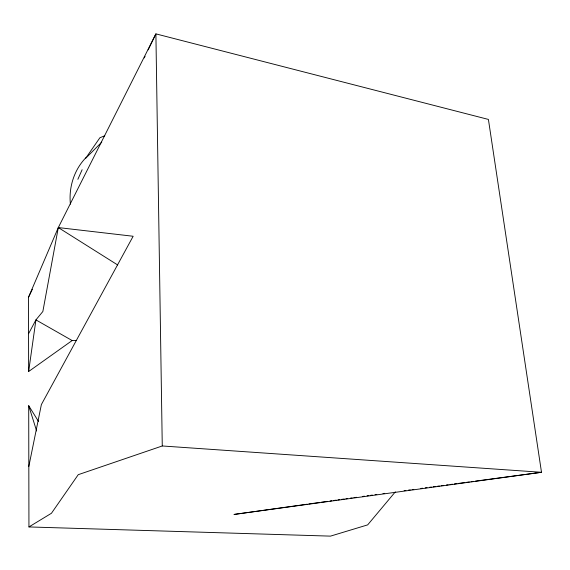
<?xml version="1.0" encoding="UTF-8"?>
<svg xmlns="http://www.w3.org/2000/svg" width="570" height="570" viewBox="0 0 570 570"><rect width="100%" height="100%" fill="white"/><g stroke="black" fill="none" stroke-linecap="round" stroke-linejoin="round"><path stroke-width="0.85" d="M76.558 340.596L72.148 340.546L28.643 371.512L35.924 319.898L42.85 311.512L58.304 227.572L155.895 33.872L488.412 119.429L541.5 472.288L233.978 514.446L307.159 504.201M28.821 466.452L41.375 404.572L133.152 236.258L58.304 227.572L28.5 297.298L28.643 371.512M77.862 179.322L82.13 169.732M28.5 297.298L32.376 289.289M144.281 57.891L145.058 56.288M148.157 49.882L155.895 33.872L162.265 445.968L78.24 474.682L51.45 513.264L28.942 526.937L28.707 405.705L38.511 421.451M28.571 333.707L35.924 319.898L72.148 340.546M86.412 157.17C74.235 169.347 68.578 187.174 70.416 204.167M395.324 491.86L367.671 524.877L330.493 536.128L28.942 526.937M101.745 142.151L85.593 158.396L99.885 137.769L104.759 135.753M308.919 503.951L319.499 502.476M321.266 502.227L327.437 501.365M330.08 500.994L331.84 500.745M333.607 500.503L336.25 500.132M338.017 499.883L339.777 499.634M341.544 499.391L344.187 499.021M345.947 498.771L347.714 498.522M350.358 498.151L352.125 497.909M353.885 497.66L356.528 497.289M362.705 496.427L364.465 496.178M367.108 495.807L368.876 495.565M370.635 495.316L372.402 495.066M375.046 494.703L376.813 494.454M382.983 493.591L384.743 493.342M404.13 490.684L405.89 490.449M408.533 490.093L410.293 489.858M412.053 489.623L413.82 489.388M420.859 488.44L422.626 488.205M425.263 487.856L427.023 487.614M429.666 487.264L431.426 487.029M433.193 486.794L435.829 486.438M437.596 486.203L439.356 485.968M441.116 485.733L443.759 485.376M446.396 485.02L448.163 484.785M449.922 484.55L452.566 484.194M454.326 483.959L456.962 483.609M458.729 483.374L464.892 482.548M466.652 482.313L469.295 481.956M471.055 481.721L473.699 481.365M475.458 481.13L541.5 472.288L162.265 445.968M58.304 227.572L117.641 264.943M28.707 405.705L36.623 430.97"/></g></svg>
